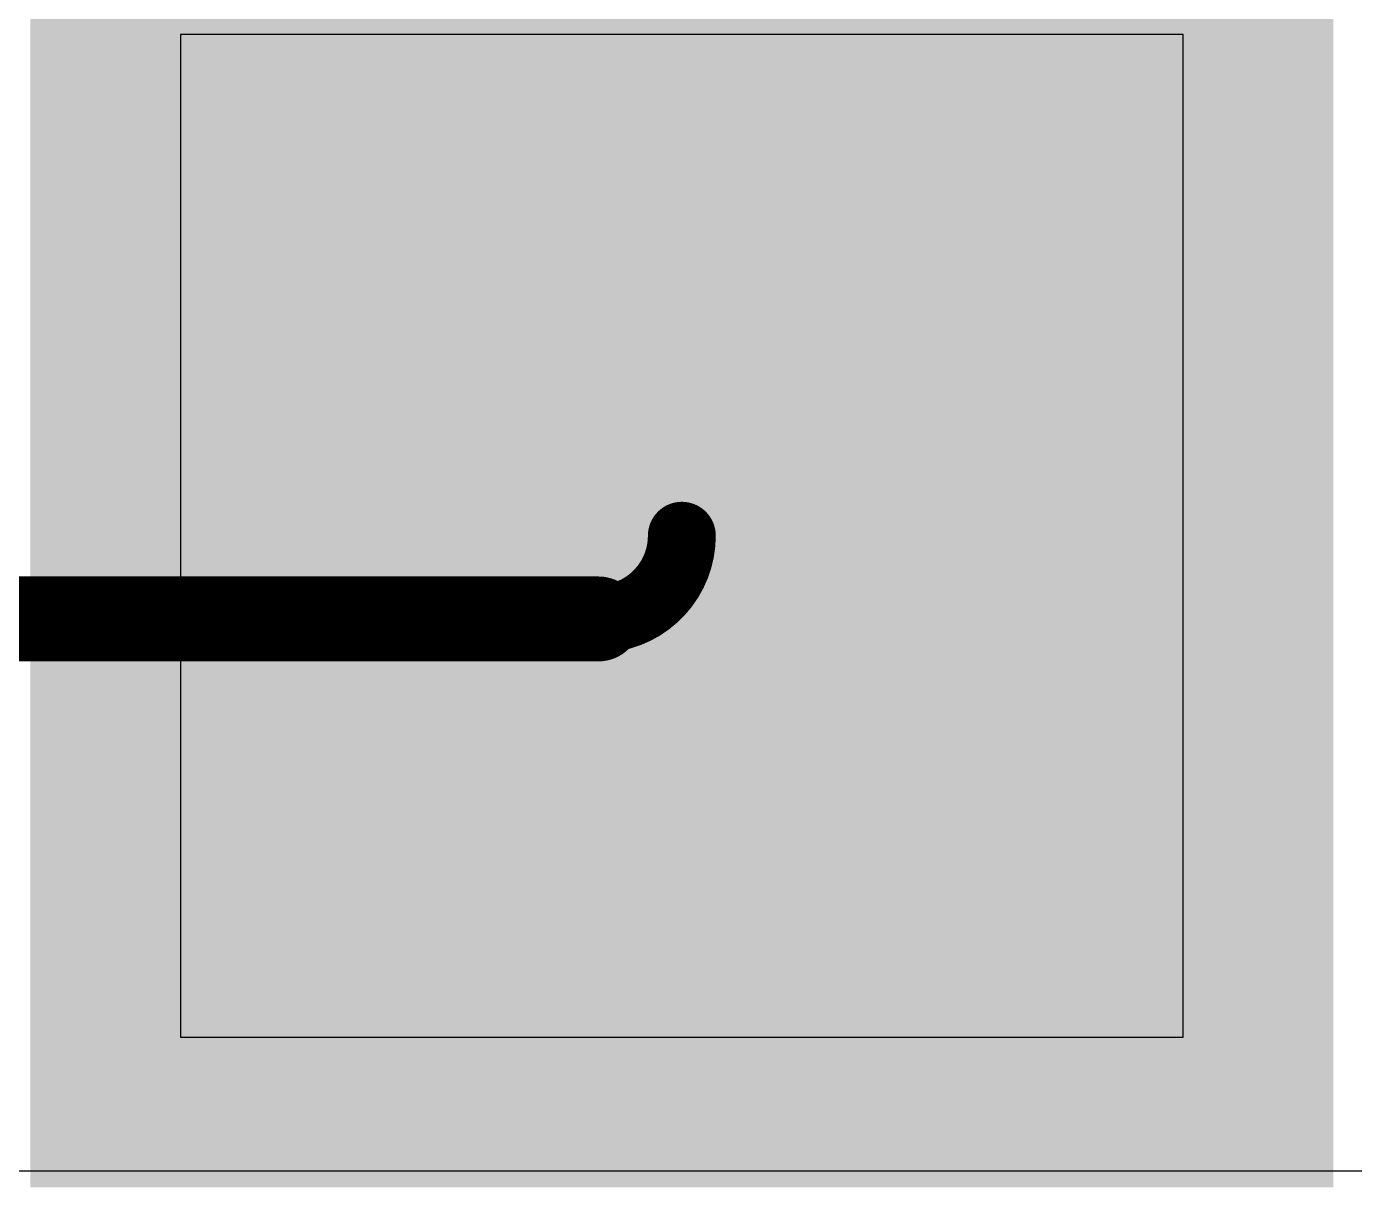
# Model space of a CAD drawing. Header units: inches. Extents: x 0.38 to 9.66, y 2.79 to 4.95.
# Drawn here: x 5.3994 to 5.5558, y 3.8533 to 3.9901 of the extents above; entities that cross this region are included whole.
import ezdxf

# ---------------------------------------------------------------- set-up
doc = ezdxf.new("R2010")
doc.units = ezdxf.units.IN
doc.header["$MEASUREMENT"] = 0
for name, color, linetype in [('Bottom Layer', 5, 'Continuous'), ('Top Layer', 1, 'Continuous'), ('Top Paste', 8, 'Continuous'), ('Top Solder', 216, 'Continuous'), ('Via Holes', 16, 'Continuous')]:
    doc.layers.add(name, color=color, linetype=linetype)

# ---------------------------------------------------------------- blocks, each defined once
blk = doc.blocks.new('QFN_32_L5_0_W5_0_P0_50_BL_EP3_8_4')
at = {"layer": 'Top Layer'}
blk.add_hatch(color=1, dxfattribs=at).paths.add_polyline_path([(-0.074803, 0.074803), (0.074803, 0.074803), (0.074803, -0.074803), (-0.074803, -0.074803)])
at = {"layer": 'Top Solder'}
blk.add_hatch(color=216, dxfattribs=at).paths.add_polyline_path([(-0.076772, 0.076772), (0.076772, 0.076772), (0.076772, -0.076772), (-0.076772, -0.076772)])
at = {"layer": 'Top Paste'}
for p, q in [((0.059052, 0.059058), (-0.059058, 0.059058)), ((-0.059058, 0.059058), (-0.059058, -0.059052)), ((0.059052, -0.059052), (0.059052, 0.059058)), ((-0.059058, -0.059052), (0.059052, -0.059052)), ((0.059052, -0.059052), (0.059052, -0.059052))]:
    blk.add_line(p, q, dxfattribs=at)

msp = doc.modelspace()

# ---------------------------------------------------------------- hatches: boundary and pattern name
at = {"layer": 'Bottom Layer'}
h = msp.add_hatch(color=5, dxfattribs=at)
edge = h.paths.add_edge_path()
edge.add_arc((5.4464, 3.96968), 0.01181, 0, 360)
h = msp.add_hatch(color=5, dxfattribs=at)
edge = h.paths.add_edge_path()
edge.add_arc((5.50607, 3.96968), 0.01181, 0, 360)
h = msp.add_hatch(color=5, dxfattribs=at)
edge = h.paths.add_edge_path()
edge.add_arc((5.4464, 3.93028), 0.01181, 0, 360)
h = msp.add_hatch(color=5, dxfattribs=at)
edge = h.paths.add_edge_path()
edge.add_arc((5.50607, 3.93028), 0.01181, 0, 360)
h = msp.add_hatch(color=5, dxfattribs=at)
edge = h.paths.add_edge_path()
edge.add_arc((5.4464, 3.89088), 0.01181, 0, 360)
h = msp.add_hatch(color=5, dxfattribs=at)
edge = h.paths.add_edge_path()
edge.add_arc((5.50607, 3.89088), 0.01181, 0, 360)
at = {"layer": 'Top Layer'}
h = msp.add_hatch(color=1, dxfattribs=at)
edge = h.paths.add_edge_path()
edge.add_arc((5.4464, 3.96968), 0.01181, 0, 360)
h = msp.add_hatch(color=1, dxfattribs=at)
edge = h.paths.add_edge_path()
edge.add_arc((5.50607, 3.96968), 0.01181, 0, 360)
h = msp.add_hatch(color=1, dxfattribs=at)
edge = h.paths.add_edge_path()
edge.add_arc((5.4464, 3.93028), 0.01181, 0, 360)
h = msp.add_hatch(color=1, dxfattribs=at)
edge = h.paths.add_edge_path()
edge.add_arc((5.50607, 3.93028), 0.01181, 0, 360)
h = msp.add_hatch(color=1, dxfattribs=at)
edge = h.paths.add_edge_path()
edge.add_arc((5.4464, 3.89088), 0.01181, 0, 360)
h = msp.add_hatch(color=1, dxfattribs=at)
edge = h.paths.add_edge_path()
edge.add_arc((5.50607, 3.89088), 0.01181, 0, 360)
at = {"layer": 'Via Holes'}
h = msp.add_hatch(color=7, dxfattribs=at)
edge = h.paths.add_edge_path()
edge.add_arc((5.4464, 3.96968), 0.00591, 0, 360)
h = msp.add_hatch(color=7, dxfattribs=at)
edge = h.paths.add_edge_path()
edge.add_arc((5.50607, 3.96968), 0.00591, 0, 360)
h = msp.add_hatch(color=7, dxfattribs=at)
edge = h.paths.add_edge_path()
edge.add_arc((5.4464, 3.93028), 0.00591, 0, 360)
h = msp.add_hatch(color=7, dxfattribs=at)
edge = h.paths.add_edge_path()
edge.add_arc((5.50607, 3.93028), 0.00591, 0, 360)
h = msp.add_hatch(color=7, dxfattribs=at)
edge = h.paths.add_edge_path()
edge.add_arc((5.4464, 3.89088), 0.00591, 0, 360)
h = msp.add_hatch(color=7, dxfattribs=at)
edge = h.paths.add_edge_path()
edge.add_arc((5.50607, 3.89088), 0.00591, 0, 360)

# ---------------------------------------------------------------- linework, layer by layer
at = {"layer": 'Bottom Layer'}
msp.add_line((5.31658, 3.85528), (5.66451, 3.85528), dxfattribs=at)
at = {"layer": 'Top Layer'}
for points in [[(5.47657, 3.93008, 0.008, 0.008, -0.414214), (5.46677, 3.92028, 0.008, 0.008, 0)], [(5.37224, 3.92028, 0.01, 0.01, 0), (5.46677, 3.92028, 0.01, 0.01, 0)]]:
    msp.add_lwpolyline(points, format="xyseb", dxfattribs=at)
for points in [[(5.47457, 3.93008, 0.004, 0.004, 1), (5.47857, 3.93008, 0.004, 0.004, 1)], [(5.46427, 3.92028, 0.005, 0.005, 1), (5.46927, 3.92028, 0.005, 0.005, 1)], [(5.46477, 3.92028, 0.004, 0.004, 1), (5.46877, 3.92028, 0.004, 0.004, 1)]]:
    msp.add_lwpolyline(points, format="xyseb", close=True, dxfattribs=at)

# ---------------------------------------------------------------- block references
at = {"rotation": 270}
msp.add_blockref('QFN_32_L5_0_W5_0_P0_50_BL_EP3_8_4', (5.47657, 3.93008), dxfattribs=at)

doc.saveas('drawing.dxf')
